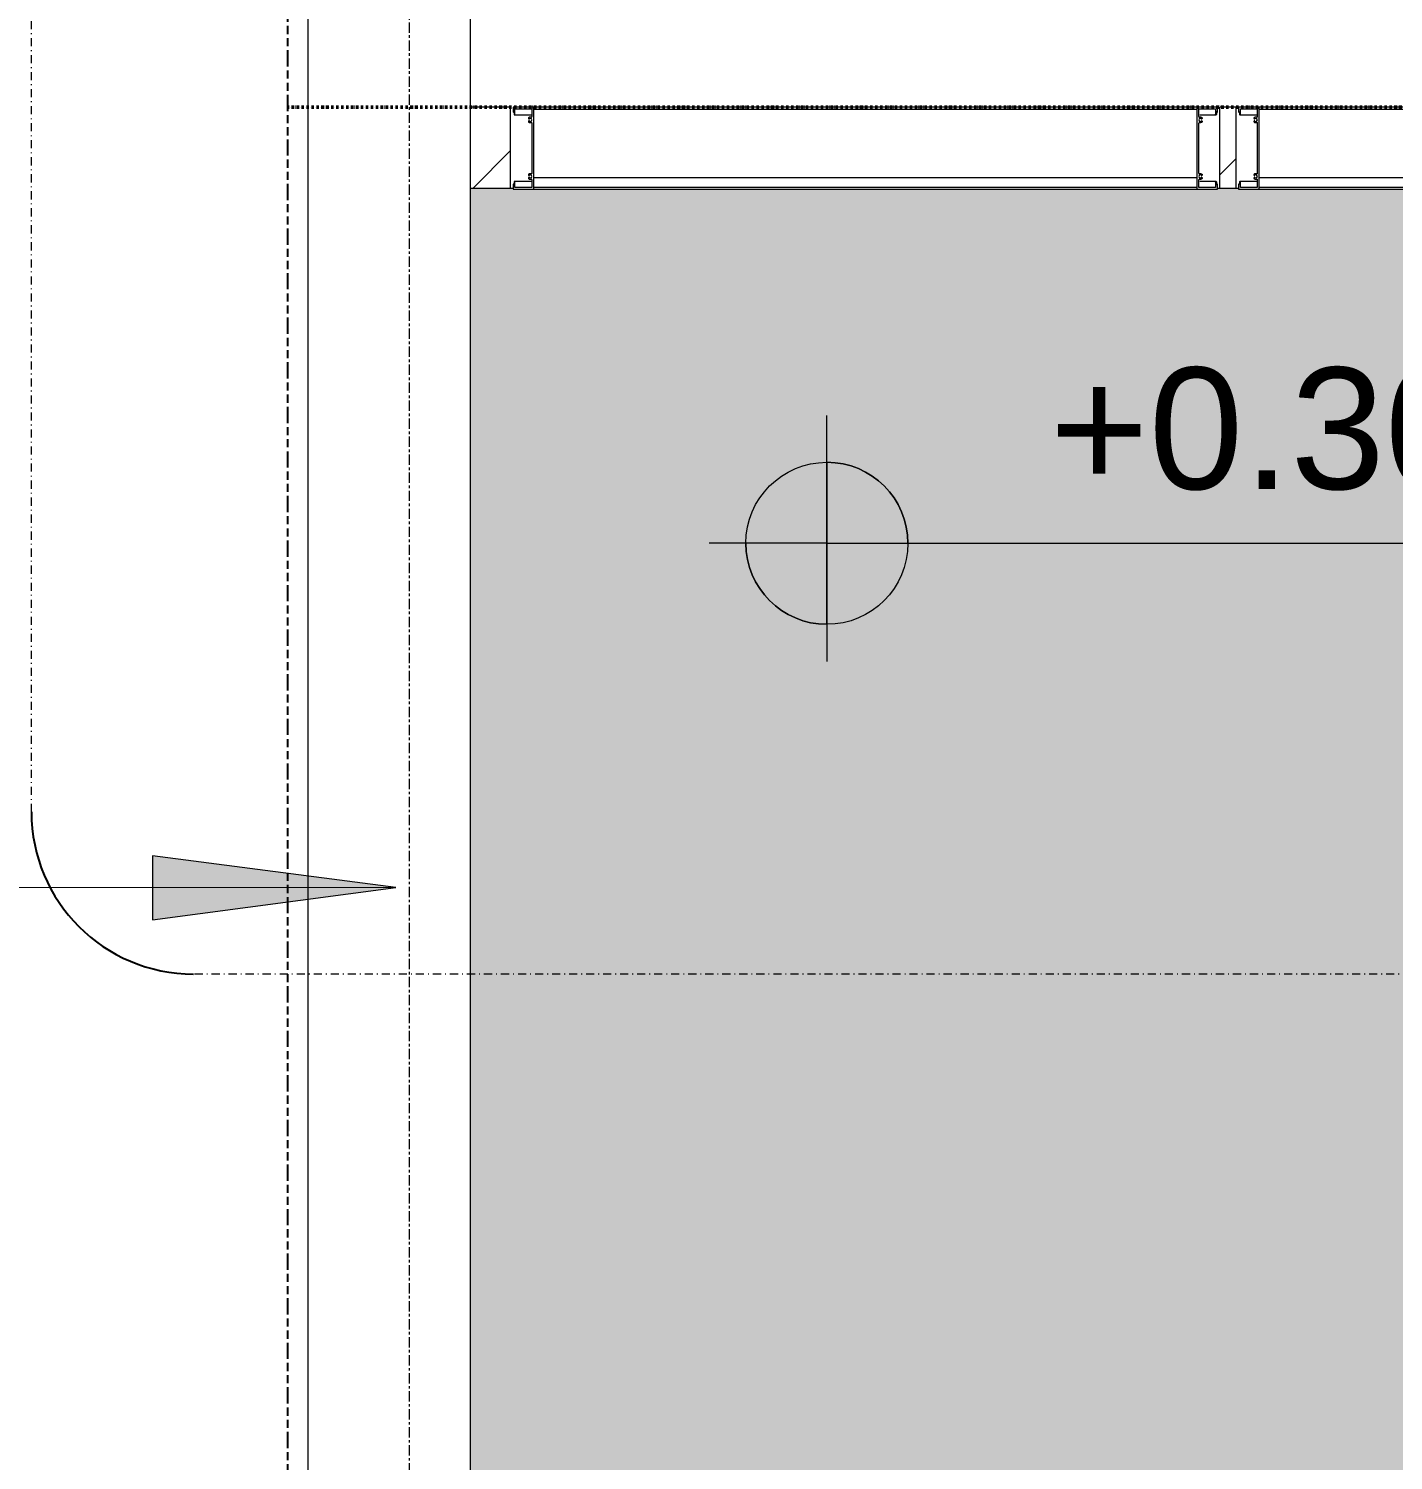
# Model space of a CAD drawing. Header units: millimetres. Extents: x -14329 to 996201, y -409013 to 338495.
# Drawn here: x -7583 to -5900, y 8252 to 10019 of the extents above; entities that cross this region are included whole.
import ezdxf

# ---------------------------------------------------------------- set-up
doc = ezdxf.new("R2010")
doc.units = ezdxf.units.MM
for name, pattern in [('Dash dot', [21, 10, -5, 1, -5]), ('Dash dot2', [6, 3, -1.5, 0, -1.5]), ('Double dash', [55, 20, -5, 10, -5, 10, -5]), ('Grid Line', [22.225, 12.7, -3.175, 3.175, -3.175])]:
    doc.linetypes.add(name, pattern=pattern)
for name, color, linetype, lineweight in [('A-ANNO-NOTE', 131, 'Continuous', 9), ('A-DETL', 90, 'Continuous', 9), ('A-DETL-GENF', 92, 'Continuous', 9), ('A-DETL-MEDM', 33, 'Continuous', 25), ('A-FLOR', 192, 'Continuous', 9), ('A-FLOR-PATT', 8, 'Continuous', 9), ('A-GLAZ', 151, 'Continuous', 9), ('A-WALL', 113, 'Continuous', 9), ('A-WALL-PATT', 111, 'Continuous', 18), ('C-PROP-LINE', 91, 'Double dash', 25), ('G-ANNO-TEXT', 231, 'Continuous', 9), ('S-GRID', 1, 'Continuous', 9)]:
    doc.layers.add(name, color=color, linetype=linetype, lineweight=lineweight)
doc.styles.add('Arial_1', font='arial.ttf', dxfattribs={"height": 150})

# ---------------------------------------------------------------- blocks, each defined once
blk = doc.blocks.new('415_Series_Aluminium_Louvres_3183 - 875-675922-Ground Floor Lvl')
at = {"layer": 'A-GLAZ', "lineweight": 18}
for p, q in [((-409.1, 50), (-434.5, 50)), ((-434.5, 50), (-434.5, 43.6)), ((-434.5, 43.6), (-433.3, 43.9)), ((-433.3, 43.9), (-433.3, 41)), ((-432.2, 41), (-432.2, 47.7)), ((-432.2, 47.7), (-411.4, 47.7)), ((-411.4, 47.7), (-411.4, 38.2)), ((-409.1, 47.4), (-409.1, 50)), ((434.5, 50), (409.1, 50)), ((409.1, 50), (409.1, 47.4)), ((411.4, 38.2), (411.4, 47.7)), ((411.4, 47.7), (432.2, 47.7)), ((432.2, 47.7), (432.2, 41)), ((433.3, 41), (433.3, 43.9)), ((433.3, 43.9), (434.5, 43.6)), ((434.5, 43.6), (434.5, 50)), ((-411.4, 30), (-411.4, -31.6)), ((411.4, -31.6), (411.4, 30)), ((-433.3, -45.5), (-434.5, -45.2)), ((-434.5, -45.2), (-434.5, -51.6)), ((-434.5, -51.6), (-409.1, -51.6)), ((-433.3, -42.6), (-433.3, -45.5)), ((-432.2, -49.3), (-432.2, -42.6)), ((-411.4, -49.3), (-432.2, -49.3)), ((-411.4, -39.8), (-411.4, -49.3)), ((-409.1, -51.6), (-409.1, -49.1)), ((409.1, -49.1), (409.1, -51.6)), ((409.1, -51.6), (434.5, -51.6)), ((411.4, -49.3), (411.4, -39.8)), ((432.2, -49.3), (411.4, -49.3)), ((432.2, -42.6), (432.2, -49.3)), ((433.3, -45.5), (433.3, -42.6)), ((434.5, -45.2), (433.3, -45.5)), ((434.5, -51.6), (434.5, -45.2))]:
    blk.add_line(p, q, dxfattribs=at)
at = {"layer": 'A-GLAZ'}
for p, q in [((-434.5, 43.6), (-433.3, 43.9)), ((-433.2, 43.6), (-434.5, 43.6)), ((-433.3, 43.9), (-433.3, 41)), ((-432.8, 40.5), (-411.4, 40.5)), ((-411.4, 37.6), (-413.2, 37.6)), ((409.1, 50), (-409.1, 50)), ((-409.1, -37.1), (-409.1, 47.4)), ((-409.1, 47.4), (409.1, 47.4)), ((409.1, 47.4), (409.1, -37.1)), ((412.5, 40.5), (432.8, 40.5)), ((413.2, 37.6), (412.5, 37.6)), ((434.5, 43.6), (433.2, 43.6)), ((434.5, 43.6), (433.3, 43.9)), ((433.3, 43.9), (433.3, 41)), ((-413.2, 30.7), (-411.3, 30.7)), ((412.5, 30.7), (413.2, 30.7)), ((-411.3, -32.3), (-413.2, -32.3)), ((413.2, -32.3), (412.5, -32.3)), ((-433.3, -45.5), (-434.5, -45.2)), ((-433.2, -45.2), (-434.5, -45.2)), ((-433.3, -42.6), (-433.3, -45.5)), ((-411.4, -42), (-432.8, -42)), ((-413.2, -39.2), (-411.4, -39.2)), ((-409.1, -49.1), (-409.1, -37.1)), ((-409.1, -37.1), (409.1, -37.1)), ((-409.1, -49.1), (409.1, -49.1)), ((-409.1, -51.6), (409.1, -51.6)), ((409.1, -37.1), (409.1, -49.1)), ((412.5, -39.2), (413.2, -39.2)), ((432.8, -42), (412.5, -42)), ((434.5, -45.2), (433.2, -45.2)), ((433.3, -42.6), (433.3, -45.5)), ((433.3, -45.5), (434.5, -45.2))]:
    blk.add_line(p, q, dxfattribs=at)
at = {"layer": 'A-GLAZ', "lineweight": 18}
for centre, radius, start, end in [((-432.8, 41), 0.565, 180, 0), ((-414.9, 36.2), 0.795, 128.2258, 308.2258), ((-413.2, 34.1), 3.43, 75.7672, 128.2258), ((-413.2, 34.1), 1.84, 231.7742, 128.2258), ((-412.2, 38.2), 0.8, 255.7672, 0), ((412.2, 38.2), 0.8, 180, 284.2328), ((413.2, 34.1), 1.84, 51.7742, 308.2258), ((413.2, 34.1), 3.43, 51.7742, 104.2328), ((414.9, 36.2), 0.795, 231.7742, 51.7742), ((432.8, 41), 0.565, 180, 360), ((-414.9, 32.1), 0.795, 51.7742, 231.7742), ((-413.2, 34.1), 3.43, 231.7742, 284.2328), ((-412.2, 30), 0.8, 0, 104.2328), ((412.2, 30), 0.8, 75.7672, 180), ((413.2, 34.1), 3.43, 255.7672, 308.2258), ((414.9, 32.1), 0.795, 308.2258, 128.2258), ((-414.9, -33.7), 0.795, 128.2258, 308.2258), ((-413.2, -35.7), 3.43, 75.7672, 128.2258), ((-413.2, -35.7), 1.84, 231.7742, 128.2258), ((-412.2, -31.6), 0.8, 255.7672, 0), ((412.2, -31.6), 0.8, 180, 284.2328), ((413.2, -35.7), 1.84, 51.7742, 308.2258), ((413.2, -35.7), 3.43, 51.7742, 104.2328), ((414.9, -33.7), 0.795, 231.7742, 51.7742), ((-432.8, -42.6), 0.565, 0, 180), ((-414.9, -37.8), 0.795, 51.7742, 231.7742), ((-413.2, -35.7), 3.43, 231.7742, 284.2328), ((-412.2, -39.8), 0.8, 0, 104.2328), ((412.2, -39.8), 0.8, 75.7672, 180), ((413.2, -35.7), 3.43, 255.7672, 308.2258), ((414.9, -37.8), 0.795, 308.2258, 128.2258), ((432.8, -42.6), 0.565, 360, 180)]:
    blk.add_arc(centre, radius, start, end, dxfattribs=at)
at = {"layer": 'A-GLAZ'}
for points, knots in [([(-433.3, 41), (-433.3, 40.9), (-433.3, 40.8), (-433.2, 40.7), (-433.1, 40.6), (-433, 40.5), (-432.8, 40.4), (-432.7, 40.4), (-432.5, 40.5), (-432.4, 40.6), (-432.3, 40.7), (-432.2, 40.8), (-432.2, 40.9), (-432.2, 41)], [0, 0, 0, 0, 0.125, 0.208333, 0.291667, 0.375, 0.458333, 0.541667, 0.625, 0.708333, 0.791667, 0.875, 1, 1, 1, 1]), ([(-415.4, 36.8), (-415.4, 36.8), (-415.5, 36.7), (-415.6, 36.5), (-415.7, 36.3), (-415.7, 36.1), (-415.6, 35.9), (-415.5, 35.7), (-415.4, 35.6), (-415.3, 35.5), (-415.1, 35.4), (-415, 35.4), (-414.8, 35.4), (-414.6, 35.4), (-414.5, 35.5), (-414.4, 35.6)], [0, 0, 0, 0, 0.083333, 0.166667, 0.25, 0.333333, 0.416667, 0.479167, 0.541667, 0.625, 0.6875, 0.75, 0.8125, 0.875, 1, 1, 1, 1]), ([(-412.4, 37.4), (-412.7, 37.5), (-413, 37.6), (-413.6, 37.5), (-414, 37.5), (-414.3, 37.4), (-414.8, 37.2), (-415.2, 37), (-415.4, 36.8)], [0, 0, 0, 0, 0.25, 0.375, 0.5, 0.625, 0.75, 1, 1, 1, 1]), ([(-411.4, 38), (-411.4, 38), (-411.5, 37.8), (-411.6, 37.7), (-411.7, 37.6), (-411.8, 37.5), (-411.9, 37.5), (-412, 37.5)], [0.1428571, 0.1428571, 0.1428571, 0.1428571, 0.2857143, 0.3928571, 0.5, 0.6071429, 0.7142857, 0.7142857, 0.7142857, 0.7142857]), ([(411.4, 38), (411.4, 38), (411.5, 37.8), (411.6, 37.7), (411.7, 37.6), (411.8, 37.5), (411.9, 37.5), (412, 37.5)], [0.1428571, 0.1428571, 0.1428571, 0.1428571, 0.2857143, 0.3928571, 0.5, 0.6071429, 0.7142857, 0.7142857, 0.7142857, 0.7142857]), ([(412.4, 37.4), (412.7, 37.5), (413, 37.6), (413.6, 37.5), (414, 37.5), (414.3, 37.4), (414.8, 37.2), (415.2, 37), (415.4, 36.8)], [0, 0, 0, 0, 0.25, 0.375, 0.5, 0.625, 0.75, 1, 1, 1, 1]), ([(415.4, 36.8), (415.4, 36.8), (415.5, 36.7), (415.6, 36.5), (415.7, 36.3), (415.7, 36.1), (415.6, 35.9), (415.5, 35.7), (415.4, 35.6), (415.3, 35.5), (415.1, 35.4), (415, 35.4), (414.8, 35.4), (414.6, 35.4), (414.5, 35.5), (414.4, 35.6)], [0, 0, 0, 0, 0.083333, 0.166667, 0.25, 0.333333, 0.416667, 0.479167, 0.541667, 0.625, 0.6875, 0.75, 0.8125, 0.875, 1, 1, 1, 1]), ([(433.3, 41), (433.3, 40.9), (433.3, 40.8), (433.2, 40.7), (433.1, 40.6), (433, 40.5), (432.8, 40.4), (432.7, 40.4), (432.5, 40.5), (432.4, 40.6), (432.3, 40.7), (432.2, 40.8), (432.2, 40.9), (432.2, 41)], [0, 0, 0, 0, 0.125, 0.208333, 0.291667, 0.375, 0.458333, 0.541667, 0.625, 0.708333, 0.791667, 0.875, 1, 1, 1, 1]), ([(-414.4, 32.7), (-414.4, 32.7), (-414.5, 32.8), (-414.7, 32.8), (-414.9, 32.9), (-415, 32.8), (-415.2, 32.8), (-415.4, 32.7), (-415.5, 32.6), (-415.6, 32.4), (-415.7, 32.2), (-415.7, 32), (-415.6, 31.8), (-415.5, 31.6), (-415.4, 31.5), (-415.4, 31.4)], [0, 0, 0, 0, 0.083333, 0.145833, 0.208333, 0.270833, 0.333333, 0.416667, 0.5, 0.583333, 0.666667, 0.75, 0.833333, 0.916667, 1, 1, 1, 1]), ([(-415.4, 31.4), (-415.2, 31.3), (-414.8, 31.1), (-414.3, 30.9), (-414, 30.8), (-413.6, 30.7), (-413, 30.7), (-412.7, 30.7), (-412.4, 30.8)], [0, 0, 0, 0, 0.25, 0.375, 0.5, 0.625, 0.75, 1, 1, 1, 1]), ([(-412, 30.8), (-412, 30.8), (-411.9, 30.8), (-411.7, 30.7), (-411.6, 30.6), (-411.5, 30.4), (-411.4, 30.3), (-411.4, 30.2)], [0.25, 0.25, 0.25, 0.25, 0.3571429, 0.4642857, 0.5714286, 0.7142857, 0.8571429, 0.8571429, 0.8571429, 0.8571429]), ([(412, 30.8), (412, 30.8), (411.9, 30.8), (411.7, 30.7), (411.6, 30.6), (411.5, 30.4), (411.4, 30.3), (411.4, 30.2)], [0.25, 0.25, 0.25, 0.25, 0.3571429, 0.4642857, 0.5714286, 0.7142857, 0.8571429, 0.8571429, 0.8571429, 0.8571429]), ([(415.4, 31.4), (415.2, 31.3), (414.8, 31.1), (414.3, 30.9), (414, 30.8), (413.6, 30.7), (413, 30.7), (412.7, 30.7), (412.4, 30.8)], [0, 0, 0, 0, 0.25, 0.375, 0.5, 0.625, 0.75, 1, 1, 1, 1]), ([(414.4, 32.7), (414.4, 32.7), (414.5, 32.8), (414.7, 32.8), (414.9, 32.9), (415, 32.8), (415.2, 32.8), (415.4, 32.7), (415.5, 32.6), (415.6, 32.4), (415.7, 32.2), (415.7, 32), (415.6, 31.8), (415.5, 31.6), (415.4, 31.5), (415.4, 31.4)], [0, 0, 0, 0, 0.083333, 0.145833, 0.208333, 0.270833, 0.333333, 0.416667, 0.5, 0.583333, 0.666667, 0.75, 0.833333, 0.916667, 1, 1, 1, 1]), ([(-415.4, -33), (-415.4, -33.1), (-415.5, -33.2), (-415.6, -33.4), (-415.7, -33.6), (-415.7, -33.8), (-415.6, -34), (-415.5, -34.1), (-415.4, -34.2), (-415.3, -34.3), (-415.1, -34.4), (-415, -34.4), (-414.8, -34.5), (-414.6, -34.4), (-414.5, -34.3), (-414.4, -34.3)], [0, 0, 0, 0, 0.083333, 0.166667, 0.25, 0.333333, 0.416667, 0.479167, 0.541667, 0.625, 0.6875, 0.75, 0.8125, 0.875, 1, 1, 1, 1]), ([(-412.4, -32.4), (-412.7, -32.3), (-413, -32.3), (-413.6, -32.3), (-414, -32.4), (-414.3, -32.5), (-414.8, -32.7), (-415.2, -32.9), (-415.4, -33)], [0, 0, 0, 0, 0.25, 0.375, 0.5, 0.625, 0.75, 1, 1, 1, 1]), ([(-411.4, -31.8), (-411.4, -31.9), (-411.5, -32), (-411.6, -32.2), (-411.7, -32.3), (-411.8, -32.3), (-411.9, -32.4), (-412, -32.4)], [0.1428571, 0.1428571, 0.1428571, 0.1428571, 0.2857143, 0.3928571, 0.5, 0.6071429, 0.7142857, 0.7142857, 0.7142857, 0.7142857]), ([(411.4, -31.8), (411.4, -31.9), (411.5, -32), (411.6, -32.2), (411.7, -32.3), (411.8, -32.3), (411.9, -32.4), (412, -32.4)], [0.1428571, 0.1428571, 0.1428571, 0.1428571, 0.2857143, 0.3928571, 0.5, 0.6071429, 0.7142857, 0.7142857, 0.7142857, 0.7142857]), ([(412.4, -32.4), (412.7, -32.3), (413, -32.3), (413.6, -32.3), (414, -32.4), (414.3, -32.5), (414.8, -32.7), (415.2, -32.9), (415.4, -33)], [0, 0, 0, 0, 0.25, 0.375, 0.5, 0.625, 0.75, 1, 1, 1, 1]), ([(415.4, -33), (415.4, -33.1), (415.5, -33.2), (415.6, -33.4), (415.7, -33.6), (415.7, -33.8), (415.6, -34), (415.5, -34.1), (415.4, -34.2), (415.3, -34.3), (415.1, -34.4), (415, -34.4), (414.8, -34.5), (414.6, -34.4), (414.5, -34.3), (414.4, -34.3)], [0, 0, 0, 0, 0.083333, 0.166667, 0.25, 0.333333, 0.416667, 0.479167, 0.541667, 0.625, 0.6875, 0.75, 0.8125, 0.875, 1, 1, 1, 1]), ([(-432.2, -42.6), (-432.2, -42.5), (-432.2, -42.4), (-432.3, -42.3), (-432.4, -42.2), (-432.5, -42.1), (-432.7, -42), (-432.8, -42), (-433, -42.1), (-433.1, -42.2), (-433.2, -42.3), (-433.3, -42.4), (-433.3, -42.5), (-433.3, -42.6)], [0, 0, 0, 0, 0.125, 0.208333, 0.291667, 0.375, 0.458333, 0.541667, 0.625, 0.708333, 0.791667, 0.875, 1, 1, 1, 1]), ([(-414.4, -37.2), (-414.4, -37.1), (-414.5, -37.1), (-414.7, -37), (-414.9, -37), (-415, -37), (-415.2, -37.1), (-415.4, -37.2), (-415.5, -37.3), (-415.6, -37.5), (-415.7, -37.7), (-415.7, -37.9), (-415.6, -38.1), (-415.5, -38.3), (-415.4, -38.4), (-415.4, -38.4)], [0, 0, 0, 0, 0.083333, 0.145833, 0.208333, 0.270833, 0.333333, 0.416667, 0.5, 0.583333, 0.666667, 0.75, 0.833333, 0.916667, 1, 1, 1, 1]), ([(-415.4, -38.4), (-415.2, -38.6), (-414.8, -38.8), (-414.3, -39), (-414, -39.1), (-413.6, -39.1), (-413, -39.2), (-412.7, -39.1), (-412.4, -39)], [0, 0, 0, 0, 0.25, 0.375, 0.5, 0.625, 0.75, 1, 1, 1, 1]), ([(-412, -39), (-412, -39.1), (-411.9, -39.1), (-411.7, -39.2), (-411.6, -39.3), (-411.5, -39.4), (-411.4, -39.6), (-411.4, -39.6)], [0.25, 0.25, 0.25, 0.25, 0.3571429, 0.4642857, 0.5714286, 0.7142857, 0.8571429, 0.8571429, 0.8571429, 0.8571429]), ([(412, -39), (412, -39.1), (411.9, -39.1), (411.7, -39.2), (411.6, -39.3), (411.5, -39.4), (411.4, -39.6), (411.4, -39.6)], [0.25, 0.25, 0.25, 0.25, 0.3571429, 0.4642857, 0.5714286, 0.7142857, 0.8571429, 0.8571429, 0.8571429, 0.8571429]), ([(415.4, -38.4), (415.2, -38.6), (414.8, -38.8), (414.3, -39), (414, -39.1), (413.6, -39.1), (413, -39.2), (412.7, -39.1), (412.4, -39)], [0, 0, 0, 0, 0.25, 0.375, 0.5, 0.625, 0.75, 1, 1, 1, 1]), ([(414.4, -37.2), (414.4, -37.1), (414.5, -37.1), (414.7, -37), (414.9, -37), (415, -37), (415.2, -37.1), (415.4, -37.2), (415.5, -37.3), (415.6, -37.5), (415.7, -37.7), (415.7, -37.9), (415.6, -38.1), (415.5, -38.3), (415.4, -38.4), (415.4, -38.4)], [0, 0, 0, 0, 0.083333, 0.145833, 0.208333, 0.270833, 0.333333, 0.416667, 0.5, 0.583333, 0.666667, 0.75, 0.833333, 0.916667, 1, 1, 1, 1]), ([(432.2, -42.6), (432.2, -42.5), (432.2, -42.4), (432.3, -42.3), (432.4, -42.2), (432.5, -42.1), (432.7, -42), (432.8, -42), (433, -42.1), (433.1, -42.2), (433.2, -42.3), (433.3, -42.4), (433.3, -42.5), (433.3, -42.6)], [0, 0, 0, 0, 0.125, 0.208333, 0.291667, 0.375, 0.458333, 0.541667, 0.625, 0.708333, 0.791667, 0.875, 1, 1, 1, 1])]:
    blk.add_open_spline(points, degree=3, knots=knots, dxfattribs=at)
blk = doc.blocks.new('415_Series_Aluminium_Louvres_3183 - 875-V7-Ground Floor Lvl')
at = {"layer": 'A-GLAZ', "lineweight": 18}
for p, q in [((-409.1, 50), (-434.5, 50)), ((-434.5, 50), (-434.5, 43.6)), ((-434.5, 43.6), (-433.3, 43.9)), ((-433.3, 43.9), (-433.3, 41)), ((-432.2, 41), (-432.2, 47.7)), ((-432.2, 47.7), (-411.4, 47.7)), ((-411.4, 47.7), (-411.4, 38.2)), ((-409.1, 47.4), (-409.1, 50)), ((434.5, 50), (409.1, 50)), ((409.1, 50), (409.1, 47.4)), ((411.4, 38.2), (411.4, 47.7)), ((411.4, 47.7), (432.2, 47.7)), ((432.2, 47.7), (432.2, 41)), ((433.3, 41), (433.3, 43.9)), ((433.3, 43.9), (434.5, 43.6)), ((434.5, 43.6), (434.5, 50)), ((-411.4, 30), (-411.4, -31.6)), ((411.4, -31.6), (411.4, 30)), ((-433.3, -45.5), (-434.5, -45.2)), ((-434.5, -45.2), (-434.5, -51.6)), ((-434.5, -51.6), (-409.1, -51.6)), ((-433.3, -42.6), (-433.3, -45.5)), ((-432.2, -49.3), (-432.2, -42.6)), ((-411.4, -49.3), (-432.2, -49.3)), ((-411.4, -39.8), (-411.4, -49.3)), ((-409.1, -51.6), (-409.1, -49.1)), ((409.1, -49.1), (409.1, -51.6)), ((409.1, -51.6), (434.5, -51.6)), ((411.4, -49.3), (411.4, -39.8)), ((432.2, -49.3), (411.4, -49.3)), ((432.2, -42.6), (432.2, -49.3)), ((433.3, -45.5), (433.3, -42.6)), ((434.5, -45.2), (433.3, -45.5)), ((434.5, -51.6), (434.5, -45.2))]:
    blk.add_line(p, q, dxfattribs=at)
at = {"layer": 'A-GLAZ'}
for p, q in [((-434.5, 43.6), (-433.3, 43.9)), ((-433.2, 43.6), (-434.5, 43.6)), ((-433.3, 42.8), (-433.3, 41)), ((-432.8, 40.5), (-411.4, 40.5)), ((-411.4, 37.6), (-413.2, 37.6)), ((409.1, 50), (-409.1, 50)), ((-409.1, -37.1), (-409.1, 47.4)), ((-409.1, 47.4), (409.1, 47.4)), ((409.1, 47.4), (409.1, -37.1)), ((411.4, 40.5), (432.8, 40.5)), ((413.2, 37.6), (411.4, 37.6)), ((434.5, 43.6), (433.2, 43.6)), ((434.5, 43.6), (433.3, 43.9)), ((433.3, 43.9), (433.3, 41)), ((-413.2, 30.7), (-411.3, 30.7)), ((411.3, 30.7), (413.2, 30.7)), ((-411.3, -32.3), (-413.2, -32.3)), ((413.2, -32.3), (411.3, -32.3)), ((-433.3, -45.5), (-434.5, -45.2)), ((-433.2, -45.2), (-434.5, -45.2)), ((-433.3, -42.6), (-433.3, -45.5)), ((-411.4, -42), (-432.8, -42)), ((-413.2, -39.2), (-411.4, -39.2)), ((-409.1, -49.1), (-409.1, -37.1)), ((-409.1, -37.1), (409.1, -37.1)), ((-409.1, -49.1), (409.1, -49.1)), ((-409.1, -51.6), (409.1, -51.6)), ((409.1, -37.1), (409.1, -49.1)), ((411.4, -39.2), (413.2, -39.2)), ((432.8, -42), (411.4, -42)), ((434.5, -45.2), (433.2, -45.2)), ((433.3, -42.6), (433.3, -45.5)), ((433.3, -45.5), (434.5, -45.2))]:
    blk.add_line(p, q, dxfattribs=at)
at = {"layer": 'A-GLAZ', "lineweight": 18}
for centre, radius, start, end in [((-432.8, 41), 0.565, 180, 0), ((-414.9, 36.2), 0.795, 128.2258, 308.2258), ((-413.2, 34.1), 3.43, 75.7672, 128.2258), ((-413.2, 34.1), 1.84, 231.7742, 128.2258), ((-412.2, 38.2), 0.8, 255.7672, 0), ((412.2, 38.2), 0.8, 180, 284.2328), ((413.2, 34.1), 1.84, 51.7742, 308.2258), ((413.2, 34.1), 3.43, 51.7742, 104.2328), ((414.9, 36.2), 0.795, 231.7742, 51.7742), ((432.8, 41), 0.565, 180, 360), ((-414.9, 32.1), 0.795, 51.7742, 231.7742), ((-413.2, 34.1), 3.43, 231.7742, 284.2328), ((-412.2, 30), 0.8, 0, 104.2328), ((412.2, 30), 0.8, 75.7672, 180), ((413.2, 34.1), 3.43, 255.7672, 308.2258), ((414.9, 32.1), 0.795, 308.2258, 128.2258), ((-414.9, -33.7), 0.795, 128.2258, 308.2258), ((-413.2, -35.7), 3.43, 75.7672, 128.2258), ((-413.2, -35.7), 1.84, 231.7742, 128.2258), ((-412.2, -31.6), 0.8, 255.7672, 0), ((412.2, -31.6), 0.8, 180, 284.2328), ((413.2, -35.7), 1.84, 51.7742, 308.2258), ((413.2, -35.7), 3.43, 51.7742, 104.2328), ((414.9, -33.7), 0.795, 231.7742, 51.7742), ((-432.8, -42.6), 0.565, 0, 180), ((-414.9, -37.8), 0.795, 51.7742, 231.7742), ((-413.2, -35.7), 3.43, 231.7742, 284.2328), ((-412.2, -39.8), 0.8, 0, 104.2328), ((412.2, -39.8), 0.8, 75.7672, 180), ((413.2, -35.7), 3.43, 255.7672, 308.2258), ((414.9, -37.8), 0.795, 308.2258, 128.2258), ((432.8, -42.6), 0.565, 360, 180)]:
    blk.add_arc(centre, radius, start, end, dxfattribs=at)
at = {"layer": 'A-GLAZ'}
for points, knots in [([(-433.3, 41), (-433.3, 40.9), (-433.3, 40.8), (-433.2, 40.7), (-433.1, 40.6), (-433, 40.5), (-432.8, 40.4), (-432.7, 40.4), (-432.5, 40.5), (-432.4, 40.6), (-432.3, 40.7), (-432.2, 40.8), (-432.2, 40.9), (-432.2, 41)], [0, 0, 0, 0, 0.125, 0.208333, 0.291667, 0.375, 0.458333, 0.541667, 0.625, 0.708333, 0.791667, 0.875, 1, 1, 1, 1]), ([(-415.4, 36.8), (-415.4, 36.8), (-415.5, 36.7), (-415.6, 36.5), (-415.7, 36.3), (-415.7, 36.1), (-415.6, 35.9), (-415.5, 35.7), (-415.4, 35.6), (-415.3, 35.5), (-415.1, 35.4), (-415, 35.4), (-414.8, 35.4), (-414.6, 35.4), (-414.5, 35.5), (-414.4, 35.6)], [0, 0, 0, 0, 0.083333, 0.166667, 0.25, 0.333333, 0.416667, 0.479167, 0.541667, 0.625, 0.6875, 0.75, 0.8125, 0.875, 1, 1, 1, 1]), ([(-413, 37.5), (-413.1, 37.6), (-413.3, 37.6), (-413.6, 37.5), (-414, 37.5), (-414.3, 37.4), (-414.8, 37.2), (-415.2, 37), (-415.4, 36.8)], [0.2009107, 0.2009107, 0.2009107, 0.2009107, 0.25, 0.375, 0.5, 0.625, 0.75, 1, 1, 1, 1]), ([(-411.4, 38), (-411.4, 38), (-411.5, 37.8), (-411.6, 37.7), (-411.7, 37.6), (-411.8, 37.5), (-411.9, 37.5), (-412, 37.5)], [0.1428571, 0.1428571, 0.1428571, 0.1428571, 0.2857143, 0.3928571, 0.5, 0.6071429, 0.7142857, 0.7142857, 0.7142857, 0.7142857]), ([(411.4, 38), (411.4, 38), (411.5, 37.8), (411.6, 37.7), (411.7, 37.6), (411.8, 37.5), (411.9, 37.5), (412, 37.5)], [0.1428571, 0.1428571, 0.1428571, 0.1428571, 0.2857143, 0.3928571, 0.5, 0.6071429, 0.7142857, 0.7142857, 0.7142857, 0.7142857]), ([(412.4, 37.4), (412.7, 37.5), (413, 37.6), (413.6, 37.5), (414, 37.5), (414.3, 37.4), (414.8, 37.2), (415.2, 37), (415.4, 36.8)], [0, 0, 0, 0, 0.25, 0.375, 0.5, 0.625, 0.75, 1, 1, 1, 1]), ([(415.4, 36.8), (415.4, 36.8), (415.5, 36.7), (415.6, 36.5), (415.7, 36.3), (415.7, 36.1), (415.6, 35.9), (415.5, 35.7), (415.4, 35.6), (415.3, 35.5), (415.1, 35.4), (415, 35.4), (414.8, 35.4), (414.6, 35.4), (414.5, 35.5), (414.4, 35.6)], [0, 0, 0, 0, 0.083333, 0.166667, 0.25, 0.333333, 0.416667, 0.479167, 0.541667, 0.625, 0.6875, 0.75, 0.8125, 0.875, 1, 1, 1, 1]), ([(433.3, 41), (433.3, 40.9), (433.3, 40.8), (433.2, 40.7), (433.1, 40.6), (433, 40.5), (432.8, 40.4), (432.7, 40.4), (432.5, 40.5), (432.4, 40.6), (432.3, 40.7), (432.2, 40.8), (432.2, 40.9), (432.2, 41)], [0, 0, 0, 0, 0.125, 0.208333, 0.291667, 0.375, 0.458333, 0.541667, 0.625, 0.708333, 0.791667, 0.875, 1, 1, 1, 1]), ([(-414.4, 32.7), (-414.4, 32.7), (-414.5, 32.8), (-414.7, 32.8), (-414.9, 32.9), (-415, 32.8), (-415.2, 32.8), (-415.4, 32.7), (-415.5, 32.6), (-415.6, 32.4), (-415.7, 32.2), (-415.7, 32), (-415.6, 31.8), (-415.5, 31.6), (-415.4, 31.5), (-415.4, 31.4)], [0, 0, 0, 0, 0.083333, 0.145833, 0.208333, 0.270833, 0.333333, 0.416667, 0.5, 0.583333, 0.666667, 0.75, 0.833333, 0.916667, 1, 1, 1, 1]), ([(-415.4, 31.4), (-415.2, 31.3), (-414.8, 31.1), (-414.3, 30.9), (-414, 30.8), (-413.6, 30.7), (-413.3, 30.7), (-413.1, 30.7), (-413, 30.7)], [0, 0, 0, 0, 0.25, 0.375, 0.5, 0.625, 0.75, 0.7990893, 0.7990893, 0.7990893, 0.7990893]), ([(-412, 30.8), (-412, 30.8), (-411.9, 30.8), (-411.7, 30.7), (-411.6, 30.6), (-411.5, 30.4), (-411.4, 30.3), (-411.4, 30.2)], [0.25, 0.25, 0.25, 0.25, 0.3571429, 0.4642857, 0.5714286, 0.7142857, 0.8571429, 0.8571429, 0.8571429, 0.8571429]), ([(412, 30.8), (412, 30.8), (411.9, 30.8), (411.7, 30.7), (411.6, 30.6), (411.5, 30.4), (411.4, 30.3), (411.4, 30.2)], [0.25, 0.25, 0.25, 0.25, 0.3571429, 0.4642857, 0.5714286, 0.7142857, 0.8571429, 0.8571429, 0.8571429, 0.8571429]), ([(415.4, 31.4), (415.2, 31.3), (414.8, 31.1), (414.3, 30.9), (414, 30.8), (413.6, 30.7), (413, 30.7), (412.7, 30.7), (412.4, 30.8)], [0, 0, 0, 0, 0.25, 0.375, 0.5, 0.625, 0.75, 1, 1, 1, 1]), ([(414.4, 32.7), (414.4, 32.7), (414.5, 32.8), (414.7, 32.8), (414.9, 32.9), (415, 32.8), (415.2, 32.8), (415.4, 32.7), (415.5, 32.6), (415.6, 32.4), (415.7, 32.2), (415.7, 32), (415.6, 31.8), (415.5, 31.6), (415.4, 31.5), (415.4, 31.4)], [0, 0, 0, 0, 0.083333, 0.145833, 0.208333, 0.270833, 0.333333, 0.416667, 0.5, 0.583333, 0.666667, 0.75, 0.833333, 0.916667, 1, 1, 1, 1]), ([(-415.4, -33), (-415.4, -33.1), (-415.5, -33.2), (-415.6, -33.4), (-415.7, -33.6), (-415.7, -33.8), (-415.6, -34), (-415.5, -34.1), (-415.4, -34.2), (-415.3, -34.3), (-415.1, -34.4), (-415, -34.4), (-414.8, -34.5), (-414.6, -34.4), (-414.5, -34.3), (-414.4, -34.3)], [0, 0, 0, 0, 0.083333, 0.166667, 0.25, 0.333333, 0.416667, 0.479167, 0.541667, 0.625, 0.6875, 0.75, 0.8125, 0.875, 1, 1, 1, 1]), ([(-413, -32.3), (-413.1, -32.3), (-413.3, -32.3), (-413.6, -32.3), (-414, -32.4), (-414.3, -32.5), (-414.8, -32.7), (-415.2, -32.9), (-415.4, -33)], [0.2009107, 0.2009107, 0.2009107, 0.2009107, 0.25, 0.375, 0.5, 0.625, 0.75, 1, 1, 1, 1]), ([(-411.4, -31.8), (-411.4, -31.9), (-411.5, -32), (-411.6, -32.2), (-411.7, -32.3), (-411.8, -32.3), (-411.9, -32.4), (-412, -32.4)], [0.1428571, 0.1428571, 0.1428571, 0.1428571, 0.2857143, 0.3928571, 0.5, 0.6071429, 0.7142857, 0.7142857, 0.7142857, 0.7142857]), ([(411.4, -31.8), (411.4, -31.9), (411.5, -32), (411.6, -32.2), (411.7, -32.3), (411.8, -32.3), (411.9, -32.4), (412, -32.4)], [0.1428571, 0.1428571, 0.1428571, 0.1428571, 0.2857143, 0.3928571, 0.5, 0.6071429, 0.7142857, 0.7142857, 0.7142857, 0.7142857]), ([(412.4, -32.4), (412.7, -32.3), (413, -32.3), (413.6, -32.3), (414, -32.4), (414.3, -32.5), (414.8, -32.7), (415.2, -32.9), (415.4, -33)], [0, 0, 0, 0, 0.25, 0.375, 0.5, 0.625, 0.75, 1, 1, 1, 1]), ([(415.4, -33), (415.4, -33.1), (415.5, -33.2), (415.6, -33.4), (415.7, -33.6), (415.7, -33.8), (415.6, -34), (415.5, -34.1), (415.4, -34.2), (415.3, -34.3), (415.1, -34.4), (415, -34.4), (414.8, -34.5), (414.6, -34.4), (414.5, -34.3), (414.4, -34.3)], [0, 0, 0, 0, 0.083333, 0.166667, 0.25, 0.333333, 0.416667, 0.479167, 0.541667, 0.625, 0.6875, 0.75, 0.8125, 0.875, 1, 1, 1, 1]), ([(-432.2, -42.6), (-432.2, -42.5), (-432.2, -42.4), (-432.3, -42.3), (-432.4, -42.2), (-432.5, -42.1), (-432.7, -42), (-432.8, -42), (-433, -42.1), (-433.1, -42.2), (-433.2, -42.3), (-433.3, -42.4), (-433.3, -42.5), (-433.3, -42.6)], [0, 0, 0, 0, 0.125, 0.208333, 0.291667, 0.375, 0.458333, 0.541667, 0.625, 0.708333, 0.791667, 0.875, 1, 1, 1, 1]), ([(-414.4, -37.2), (-414.4, -37.1), (-414.5, -37.1), (-414.7, -37), (-414.9, -37), (-415, -37), (-415.2, -37.1), (-415.4, -37.2), (-415.5, -37.3), (-415.6, -37.5), (-415.7, -37.7), (-415.7, -37.9), (-415.6, -38.1), (-415.5, -38.3), (-415.4, -38.4), (-415.4, -38.4)], [0, 0, 0, 0, 0.083333, 0.145833, 0.208333, 0.270833, 0.333333, 0.416667, 0.5, 0.583333, 0.666667, 0.75, 0.833333, 0.916667, 1, 1, 1, 1]), ([(-415.4, -38.4), (-415.2, -38.6), (-414.8, -38.8), (-414.3, -39), (-414, -39.1), (-413.6, -39.1), (-413.3, -39.2), (-413.1, -39.2), (-413, -39.1)], [0, 0, 0, 0, 0.25, 0.375, 0.5, 0.625, 0.75, 0.7990893, 0.7990893, 0.7990893, 0.7990893]), ([(-412, -39), (-412, -39.1), (-411.9, -39.1), (-411.7, -39.2), (-411.6, -39.3), (-411.5, -39.4), (-411.4, -39.6), (-411.4, -39.6)], [0.25, 0.25, 0.25, 0.25, 0.3571429, 0.4642857, 0.5714286, 0.7142857, 0.8571429, 0.8571429, 0.8571429, 0.8571429]), ([(412, -39), (412, -39.1), (411.9, -39.1), (411.7, -39.2), (411.6, -39.3), (411.5, -39.4), (411.4, -39.6), (411.4, -39.6)], [0.25, 0.25, 0.25, 0.25, 0.3571429, 0.4642857, 0.5714286, 0.7142857, 0.8571429, 0.8571429, 0.8571429, 0.8571429]), ([(415.4, -38.4), (415.2, -38.6), (414.8, -38.8), (414.3, -39), (414, -39.1), (413.6, -39.1), (413, -39.2), (412.7, -39.1), (412.4, -39)], [0, 0, 0, 0, 0.25, 0.375, 0.5, 0.625, 0.75, 1, 1, 1, 1]), ([(414.4, -37.2), (414.4, -37.1), (414.5, -37.1), (414.7, -37), (414.9, -37), (415, -37), (415.2, -37.1), (415.4, -37.2), (415.5, -37.3), (415.6, -37.5), (415.7, -37.7), (415.7, -37.9), (415.6, -38.1), (415.5, -38.3), (415.4, -38.4), (415.4, -38.4)], [0, 0, 0, 0, 0.083333, 0.145833, 0.208333, 0.270833, 0.333333, 0.416667, 0.5, 0.583333, 0.666667, 0.75, 0.833333, 0.916667, 1, 1, 1, 1]), ([(432.2, -42.6), (432.2, -42.5), (432.2, -42.4), (432.3, -42.3), (432.4, -42.2), (432.5, -42.1), (432.7, -42), (432.8, -42), (433, -42.1), (433.1, -42.2), (433.2, -42.3), (433.3, -42.4), (433.3, -42.5), (433.3, -42.6)], [0, 0, 0, 0, 0.125, 0.208333, 0.291667, 0.375, 0.458333, 0.541667, 0.625, 0.708333, 0.791667, 0.875, 1, 1, 1, 1])]:
    blk.add_open_spline(points, degree=3, knots=knots, dxfattribs=at)
blk = doc.blocks.new('Family - ___-757194-Ground Floor Lvl')
at = {"layer": 'C-PROP-LINE'}
blk.add_line((-7263.9, -18077.8), (-7263.9, 12922.2), dxfattribs=at)
blk = doc.blocks.new('Dummy_Callout_Boundary_18357 - Dummy_Callout_Boundary_18357-1328093-Ground Floor Lvl')
at = {"layer": 'A-DETL-GENF', "linetype": 'Dash dot'}
for p, q in [((-1240.1, 200), (-1240.1, 4303.1)), ((2583.2, 0), (-1040.1, 0))]:
    blk.add_line(p, q, dxfattribs=at)
at = {"layer": 'A-DETL-MEDM'}
blk.add_arc((-1040.1, 200), 200, 180, 270, dxfattribs=at)
blk = doc.blocks.new('125-lvl - BEL-LVL-1026112-Ground Floor Lvl')
at = {"layer": 'A-ANNO-NOTE'}
h = blk.add_hatch(color=256, dxfattribs=at)
edge = h.paths.add_edge_path()
edge.add_line((0, 0), (0, 1))
edge.add_arc((0, 0), 1, 0, 90, ccw=False)
edge.add_line((1, 0), (0, 0))
h = blk.add_hatch(color=256, dxfattribs=at)
edge = h.paths.add_edge_path()
edge.add_line((0, 0), (0, -1))
edge.add_arc((0, 0), 1, 180, 270, ccw=False)
edge.add_line((-1, 0), (0, 0))
for p, q in [((0, 0), (0, 1.576)), ((0, 1), (0, 0)), ((0, 0), (-1.454, 0)), ((0, 0), (-1, 0)), ((0, 0), (2.778, 0)), ((0, 0), (0, -1.457)), ((0, -1), (0, 0)), ((0, 0), (1, 0)), ((2.778, 0), (14.847, 0))]:
    blk.add_line(p, q, dxfattribs=at)
blk.add_circle((0, 0), 1, dxfattribs=at)
for start, end in [(0, 90), (180, 270)]:
    blk.add_arc((0, 0), 1, start, end, dxfattribs=at)

msp = doc.modelspace()

# ---------------------------------------------------------------- hatches: boundary and pattern name
at = {"layer": 'A-FLOR-PATT'}
h = msp.add_hatch(dxfattribs=at)
h.set_pattern_fill('FP_4', color=256, style=0, pattern_type=2)
h.set_pattern_definition([(45, (0, 0), (0, 215.5261), [457.2, -152.4]), (135, (107.76, 107.76), (1e-14, 215.5261), [457.2, -152.4])])
h.paths.add_polyline_path([(3736.147, -8377.83), (5736.147, -8377.83), (5736.147, 9822.171), (-5221.853, 9822.171), (-5221.853, 9820.571), (-6090.853, 9820.571), (-6090.853, 9822.171), (-6116.853, 9822.171), (-6116.853, 9820.571), (-6985.853, 9820.571), (-6985.853, 9822.171), (-7038.853, 9822.171), (-7038.853, 7137.17), (-6238.853, 7137.17), (-6238.853, 7037.17), (-3788.853, 7037.17), (-3788.853, 7137.17), (-2788.853, 7137.17), (-2788.853, 6496.82), (-2779.328, 6496.82), (-2779.328, 6439.67), (-2547.553, 6439.67), (-2547.553, 6430.145), (-2553.903, 6430.145), (-2553.903, 5844.195), (-2547.553, 5844.195), (-2547.553, 5834.67), (-2779.328, 5834.67), (-2779.328, 5777.52), (-2788.853, 5777.52), (-2788.853, 5022.17), (486.147, 5022.17), (486.147, 6022.17), (3186.147, 6022.17), (3186.147, 5022.17), (3736.147, 5022.17), (3736.147, 1922.17), (3786.147, 1922.17), (3786.147, 1322.17), (3736.147, 1322.17), (3736.147, -177.83), (4936.147, -177.83), (4936.147, -2162.83), (3736.147, -2162.83), (3736.147, -8227.83)])
h.paths.add_polyline_path([(-2777.74, 5844.195), (-2604.703, 5844.195), (-2604.703, 6430.145), (-2788.853, 6430.145), (-2788.853, 5844.195), (-2779.328, 5844.195)])
at = {"layer": 'A-WALL-PATT', "lineweight": 9}
h = msp.add_hatch(dxfattribs=at)
h.set_pattern_fill('FP_7', color=256, style=0, pattern_type=2)
h.set_pattern_definition([(45, (0, 0), (-56.56854, 56.56854), [])])
h.paths.add_polyline_path([(-6988.853, 9822.172), (-6988.853, 9922.171), (-7038.853, 9922.171), (-7038.852, 9822.172)])
h.paths.add_polyline_path([(-5218.852, 9822.172), (-5148.853, 9822.172), (-5148.853, 9922.171), (-5218.853, 9922.171), (-5218.853, 9880.565)])
h.paths.add_polyline_path([(-6093.853, 9822.172), (-6093.853, 9922.171), (-6113.853, 9922.171), (-6113.853, 9822.172), (-6099.161, 9822.172)])
h.paths.add_polyline_path([(-4138.854, 9822.172), (-4138.853, 9922.171), (-4248.853, 9922.171), (-4248.853, 9822.172)])
at = {"layer": 'G-ANNO-TEXT'}
msp.add_hatch(color=7, dxfattribs=at).paths.add_polyline_path([(-7130.648, 8958.878), (-7430.662, 8998.262), (-7430.633, 8919.271)])

# ---------------------------------------------------------------- linework, layer by layer
at = {"layer": 'A-DETL', "linetype": 'Dash dot2', "lineweight": 50}
msp.add_line((3736.147, 9922.171), (-7263.853, 9922.171), dxfattribs=at)
msp.add_line((3736.147, 9922.171), (-7263.853, 9922.171), dxfattribs=at)
at = {"layer": 'A-FLOR'}
for p, q in [((-6988.853, 9822.172), (-6985.853, 9822.172)), ((-6116.853, 9822.172), (-6113.853, 9822.172)), ((-6093.853, 9822.172), (-6090.853, 9822.172))]:
    msp.add_line(p, q, dxfattribs=at)
at = {"layer": 'A-WALL'}
for p, q in [((-7238.853, 7157.17), (-7238.853, 13122.171)), ((-7038.853, 12922.171), (-7038.853, 7157.17))]:
    msp.add_line(p, q, dxfattribs=at)
at = {"layer": 'A-WALL', "lineweight": 18}
for p, q in [((-6988.853, 9922.171), (-7038.853, 9922.171)), ((-6988.853, 9822.171), (-6988.853, 9922.171)), ((-6093.853, 9922.171), (-6113.853, 9922.171)), ((-6113.853, 9822.171), (-6113.853, 9922.171)), ((-6093.853, 9822.171), (-6093.853, 9922.171)), ((-7038.853, 9822.171), (-6988.853, 9822.171)), ((-6113.853, 9822.171), (-6093.853, 9822.171))]:
    msp.add_line(p, q, dxfattribs=at)
at = {"layer": 'G-ANNO-TEXT', "color": 7}
for p, q in [((-7130.648, 8958.878), (-7430.662, 8998.262)), ((-7430.662, 8998.262), (-7430.633, 8919.271)), ((-7130.648, 8958.878), (-8056.408, 8958.534)), ((-7430.633, 8919.271), (-7130.648, 8958.878))]:
    msp.add_line(p, q, dxfattribs=at)
at = {"layer": 'S-GRID', "linetype": 'Grid Line'}
msp.add_line((-7113.853, -12055.578), (-7113.853, 15091.43), dxfattribs=at)

# ---------------------------------------------------------------- block references
at = {"layer": 'A-ANNO-NOTE', "xscale": 100, "yscale": 100, "zscale": 100}
msp.add_blockref('125-lvl - BEL-LVL-1026112-Ground Floor Lvl', (-6598.739, 9383.769), dxfattribs=at)
at = {"layer": 'A-DETL-GENF'}
msp.add_blockref('Dummy_Callout_Boundary_18357 - Dummy_Callout_Boundary_18357-1328093-Ground Floor Lvl', (-6339.996, 8852.172), dxfattribs=at)
at = {"layer": 'A-GLAZ'}
for name, p in [('415_Series_Aluminium_Louvres_3183 - 875-675922-Ground Floor Lvl', (-6551.353, 9872.171)), ('415_Series_Aluminium_Louvres_3183 - 875-V7-Ground Floor Lvl', (-5656.353, 9872.171))]:
    msp.add_blockref(name, p, dxfattribs=at)
at = {"layer": 'C-PROP-LINE'}
msp.add_blockref('Family - ___-757194-Ground Floor Lvl', (0, 0), dxfattribs=at)

# ---------------------------------------------------------------- texts
at = {"layer": 'A-ANNO-NOTE', "insert": (-6323.981, 9600.638), "char_height": 150, "width": 1338.81813, "attachment_point": 1, "style": 'Arial_1'}
msp.add_mtext('+0.30 F.F.L', dxfattribs=at)

doc.saveas('drawing.dxf')
